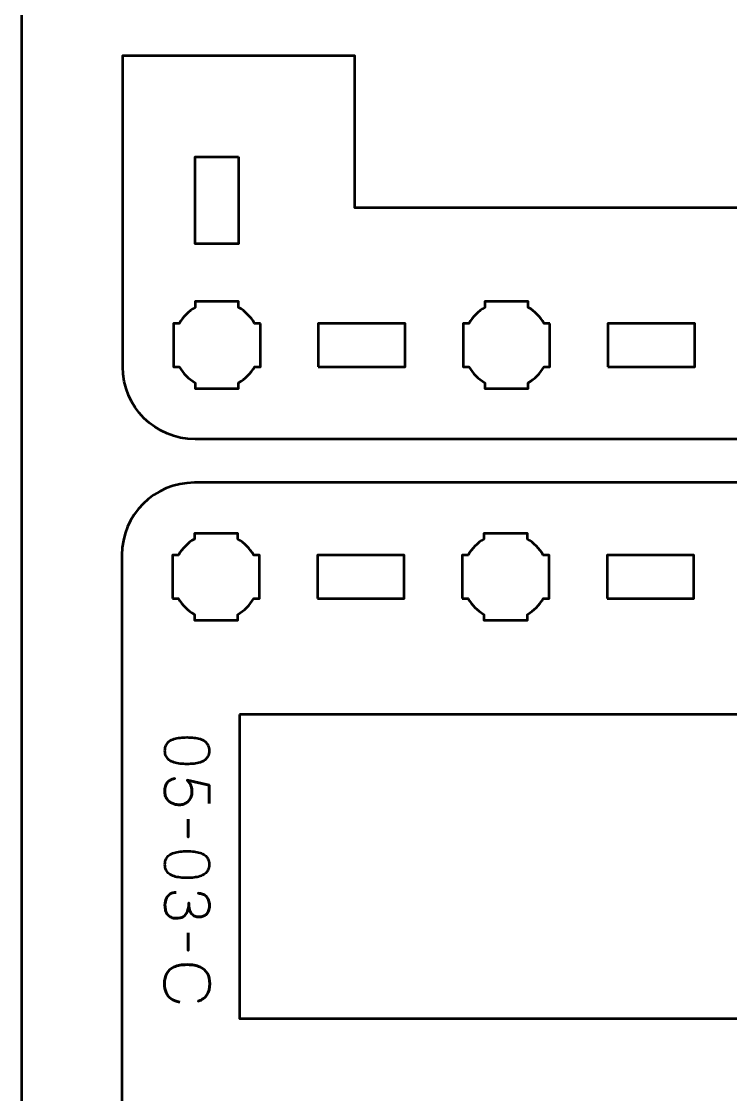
# Model space of a CAD drawing. Header units: centimetres. Extents: x -21 to 0, y -29.7 to 0.
# Drawn here: x -21 to -16.1, y -16.52 to -9.12 of the extents above; entities that cross this region are included whole.
import ezdxf

# ---------------------------------------------------------------- set-up
doc = ezdxf.new("R2010")
doc.units = ezdxf.units.CM
doc.header["$MEASUREMENT"] = 0
doc.layers.add('Layer 1', color=7, linetype='Continuous')

msp = doc.modelspace()

# ---------------------------------------------------------------- linework, layer by layer
at = {"layer": 'Layer 1', "color": 1, "lineweight": 53}
msp.add_open_spline([(-21.00003, -29.19995), (-21.00003, -29.19995), (-21.00003, -5.29992), (-21.00003, -5.29992), (-21.00003, -5.29992), (-21.00003, -5.21709), (-20.93286, -5.14992), (-20.85003, -5.14992), (-20.85003, -5.14992), (-20.7672, -5.14992), (-20.70003, -5.08275), (-20.70003, -4.99992), (-20.70003, -4.99992), (-20.70003, -4.91709), (-20.7672, -4.84992), (-20.85003, -4.84992), (-20.85003, -4.84992), (-20.93286, -4.84992), (-21.00003, -4.78275), (-21.00003, -4.69992), (-21.00003, -4.69992), (-21.00003, -4.61709), (-20.93286, -4.54992), (-20.85003, -4.54992), (-20.85003, -4.54992), (-20.7672, -4.54992), (-20.70003, -4.48275), (-20.70003, -4.39992), (-20.70003, -4.39992), (-20.70003, -4.31709), (-20.7672, -4.24992), (-20.85003, -4.24992), (-20.85003, -4.24992), (-20.93286, -4.24992), (-21.00003, -4.18275), (-21.00003, -4.09992), (-21.00003, -4.09992), (-21.00003, -4.01709), (-20.93286, -3.94992), (-20.85003, -3.94992), (-20.85003, -3.94992), (-20.7672, -3.94992), (-20.70003, -3.88275), (-20.70003, -3.79992), (-20.70003, -3.79992), (-20.70003, -3.71709), (-20.7672, -3.64992), (-20.85003, -3.64992), (-20.85003, -3.64992), (-20.93286, -3.64992), (-21.00003, -3.58275), (-21.00003, -3.49992), (-21.00003, -3.49992), (-21.00003, -3.41709), (-20.93286, -3.34992), (-20.85003, -3.34992), (-20.85003, -3.34992), (-20.7672, -3.34992), (-20.70003, -3.28275), (-20.70003, -3.19992), (-20.70003, -3.19992), (-20.70003, -3.11709), (-20.7672, -3.04992), (-20.85003, -3.04992), (-20.85003, -3.04992), (-20.93286, -3.04992), (-21.00003, -2.98275), (-21.00003, -2.89992), (-21.00003, -2.89992), (-21.00003, -2.81709), (-20.93286, -2.74992), (-20.85003, -2.74992), (-20.85003, -2.74992), (-20.7672, -2.74992), (-20.70003, -2.68275), (-20.70003, -2.59992), (-20.70003, -2.59992), (-20.70003, -2.51709), (-20.7672, -2.44992), (-20.85003, -2.44992), (-20.85003, -2.44992), (-20.93286, -2.44992), (-21.00003, -2.38275), (-21.00003, -2.29992), (-21.00003, -2.29992), (-21.00003, -2.21709), (-20.93286, -2.14992), (-20.85003, -2.14992), (-20.85003, -2.14992), (-20.7672, -2.14992), (-20.70003, -2.08275), (-20.70003, -1.99992), (-20.70003, -1.99992), (-20.70003, -1.91709), (-20.7672, -1.84992), (-20.85003, -1.84992), (-20.85003, -1.84992), (-20.93286, -1.84992), (-21.00003, -1.78275), (-21.00003, -1.69992), (-21.00003, -1.69992), (-21.00003, -1.61709), (-20.93286, -1.54992), (-20.85003, -1.54992), (-20.85003, -1.54992), (-20.7672, -1.54992), (-20.70003, -1.48275), (-20.70003, -1.39992), (-20.70003, -1.39992), (-20.70003, -1.31709), (-20.7672, -1.24992), (-20.85003, -1.24992), (-20.85003, -1.24992), (-20.93286, -1.24992), (-21.00003, -1.18275), (-21.00003, -1.09992), (-21.00003, -1.09992), (-21.00003, -1.09992), (-21.00003, -0.49992), (-21.00003, -0.49992), (-21.00003, -0.49992), (-21.00003, -0.22295), (-20.77694, 0.00004), (-20.49994, 0.00004), (-20.49994, 0.00004), (-20.49994, 0.00004), (-0.50008, 0.00004), (-0.50008, 0.00004), (-0.50008, 0.00004), (-0.22294, 0.00004), (0.00002, -0.22295), (0.00002, -0.49992), (0.00002, -0.49992), (0.00002, -0.49992), (0.00002, -29.19995), (0.00002, -29.19995), (0.00002, -29.19995), (0.00002, -29.47695), (-0.22294, -29.70004), (-0.50008, -29.70004), (-0.50008, -29.70004), (-0.50008, -29.70004), (-20.49994, -29.70004), (-20.49994, -29.70004), (-20.49994, -29.70004), (-20.77694, -29.70004), (-21.00003, -29.47695), (-21.00003, -29.19995)], degree=3, knots=[0, 0, 0, 0, 0.027027, 0.027027, 0.027027, 0.027027, 0.0540541, 0.0540541, 0.0540541, 0.0540541, 0.0810811, 0.0810811, 0.0810811, 0.0810811, 0.1081081, 0.1081081, 0.1081081, 0.1081081, 0.1351351, 0.1351351, 0.1351351, 0.1351351, 0.1621622, 0.1621622, 0.1621622, 0.1621622, 0.1891892, 0.1891892, 0.1891892, 0.1891892, 0.2162162, 0.2162162, 0.2162162, 0.2162162, 0.2432432, 0.2432432, 0.2432432, 0.2432432, 0.2702703, 0.2702703, 0.2702703, 0.2702703, 0.2972973, 0.2972973, 0.2972973, 0.2972973, 0.3243243, 0.3243243, 0.3243243, 0.3243243, 0.3513514, 0.3513514, 0.3513514, 0.3513514, 0.3783784, 0.3783784, 0.3783784, 0.3783784, 0.4054054, 0.4054054, 0.4054054, 0.4054054, 0.4324324, 0.4324324, 0.4324324, 0.4324324, 0.4594595, 0.4594595, 0.4594595, 0.4594595, 0.4864865, 0.4864865, 0.4864865, 0.4864865, 0.5135135, 0.5135135, 0.5135135, 0.5135135, 0.5405405, 0.5405405, 0.5405405, 0.5405405, 0.5675676, 0.5675676, 0.5675676, 0.5675676, 0.5945946, 0.5945946, 0.5945946, 0.5945946, 0.6216216, 0.6216216, 0.6216216, 0.6216216, 0.6486486, 0.6486486, 0.6486486, 0.6486486, 0.6756757, 0.6756757, 0.6756757, 0.6756757, 0.7027027, 0.7027027, 0.7027027, 0.7027027, 0.7297297, 0.7297297, 0.7297297, 0.7297297, 0.7567568, 0.7567568, 0.7567568, 0.7567568, 0.7837838, 0.7837838, 0.7837838, 0.7837838, 0.8108108, 0.8108108, 0.8108108, 0.8108108, 0.8378378, 0.8378378, 0.8378378, 0.8378378, 0.8648649, 0.8648649, 0.8648649, 0.8648649, 0.8918919, 0.8918919, 0.8918919, 0.8918919, 0.9189189, 0.9189189, 0.9189189, 0.9189189, 0.9459459, 0.9459459, 0.9459459, 0.9459459, 0.972973, 0.972973, 0.972973, 0.972973, 1, 1, 1, 1], dxfattribs=at)
at = {"layer": 'Layer 1', "color": 3, "lineweight": 53}
for points, knots in [([(-14.60002, -9.34989), (-14.60002, -9.34989), (-14.60002, -10.39997), (-14.60002, -10.39997), (-14.60002, -10.39997), (-14.60002, -10.39997), (-16.64997, -10.39997), (-16.64997, -10.39997), (-16.64997, -10.39997), (-16.64997, -10.39997), (-18.69992, -10.39996), (-18.69992, -10.39996), (-18.69992, -10.39996), (-18.69992, -10.39996), (-18.69992, -9.34989), (-18.69992, -9.34989), (-18.69992, -9.34989), (-19.46785, -9.34989), (-19.64736, -9.34989), (-20.29992, -9.34989), (-20.29992, -9.34989), (-20.29992, -9.34989), (-20.29992, -11.4999), (-20.29992, -11.4999), (-20.29992, -11.4999), (-20.29992, -11.7769), (-20.07682, -11.99999), (-19.79982, -11.99999), (-19.79982, -11.99999), (-19.79982, -11.99999), (-16.64997, -11.99999), (-16.64997, -11.99999), (-16.64997, -11.99999), (-16.64997, -11.99999), (-11.50012, -11.99999), (-11.50012, -11.99999), (-11.50012, -11.99999), (-11.22317, -11.99999), (-11.0001, -11.77711), (-11.00002, -11.50005), (-11.00002, -11.50005), (-11.00002, -11.50005), (-11.00002, -9.34989), (-11.00002, -9.34989), (-11.00002, -9.34989), (-11.00002, -9.34989), (-11.34998, -9.34989), (-11.34998, -9.34989), (-11.34998, -9.34989), (-11.34998, -9.34989), (-11.34998, -9.50004), (-11.34998, -9.50004), (-11.34998, -9.50004), (-11.34998, -9.50004), (-11.39017, -9.50004), (-11.39017, -9.50004), (-11.39017, -9.50004), (-11.41651, -9.54554), (-11.45447, -9.58348), (-11.49998, -9.60982), (-11.49998, -9.60982), (-11.49998, -9.60982), (-11.49998, -9.65003), (-11.49998, -9.65003), (-11.49998, -9.65003), (-11.49998, -9.65003), (-11.79998, -9.65003), (-11.79998, -9.65003), (-11.79998, -9.65003), (-11.79998, -9.65003), (-11.79998, -9.6098), (-11.79998, -9.6098), (-11.79998, -9.6098), (-11.84548, -9.58346), (-11.88344, -9.54553), (-11.90978, -9.50004), (-11.90978, -9.50004), (-11.90978, -9.50004), (-11.94997, -9.50004), (-11.94997, -9.50004), (-11.94997, -9.50004), (-11.94997, -9.50004), (-11.94997, -9.35152), (-11.94997, -9.35152), (-11.94997, -9.35152), (-11.94997, -9.35152), (-11.94999, -9.34997), (-11.94999, -9.34997), (-11.94999, -9.34997), (-11.94999, -9.34997), (-11.94999, -9.34989), (-11.94999, -9.34989), (-11.94999, -9.34989), (-11.94999, -9.34989), (-12.35007, -9.34989), (-12.35007, -9.34989), (-12.35007, -9.34989), (-12.35007, -9.34989), (-12.35007, -9.50005), (-12.35007, -9.50005), (-12.35007, -9.50005), (-12.35007, -9.50005), (-12.95006, -9.50005), (-12.95006, -9.50005), (-12.95006, -9.50005), (-12.95006, -9.50005), (-12.95006, -9.34989), (-12.95006, -9.34989), (-12.95006, -9.34989), (-13.62413, -9.34989), (-13.7806, -9.34989), (-14.60002, -9.34989)], [0, 0, 0, 0, 0.0357143, 0.0357143, 0.0357143, 0.0357143, 0.0714286, 0.0714286, 0.0714286, 0.0714286, 0.1071429, 0.1071429, 0.1071429, 0.1071429, 0.1428571, 0.1428571, 0.1428571, 0.1428571, 0.1785714, 0.1785714, 0.1785714, 0.1785714, 0.2142857, 0.2142857, 0.2142857, 0.2142857, 0.25, 0.25, 0.25, 0.25, 0.2857143, 0.2857143, 0.2857143, 0.2857143, 0.3214286, 0.3214286, 0.3214286, 0.3214286, 0.3571429, 0.3571429, 0.3571429, 0.3571429, 0.3928571, 0.3928571, 0.3928571, 0.3928571, 0.4285714, 0.4285714, 0.4285714, 0.4285714, 0.4642857, 0.4642857, 0.4642857, 0.4642857, 0.5, 0.5, 0.5, 0.5, 0.5357143, 0.5357143, 0.5357143, 0.5357143, 0.5714286, 0.5714286, 0.5714286, 0.5714286, 0.6071429, 0.6071429, 0.6071429, 0.6071429, 0.6428571, 0.6428571, 0.6428571, 0.6428571, 0.6785714, 0.6785714, 0.6785714, 0.6785714, 0.7142857, 0.7142857, 0.7142857, 0.7142857, 0.75, 0.75, 0.75, 0.75, 0.7857143, 0.7857143, 0.7857143, 0.7857143, 0.8214286, 0.8214286, 0.8214286, 0.8214286, 0.8571429, 0.8571429, 0.8571429, 0.8571429, 0.8928571, 0.8928571, 0.8928571, 0.8928571, 0.9285714, 0.9285714, 0.9285714, 0.9285714, 0.9642857, 0.9642857, 0.9642857, 0.9642857, 1, 1, 1, 1]), ([(-11.00601, -17.09995), (-11.00609, -17.37701), (-11.22916, -17.59989), (-11.50611, -17.59989), (-11.50611, -17.59989), (-14.2727, -17.59989), (-17.03932, -17.59989), (-19.80591, -17.59989), (-19.80591, -17.59989), (-20.08291, -17.59989), (-20.30601, -17.3768), (-20.30601, -17.0998), (-20.30601, -17.0998), (-20.30601, -17.0998), (-20.30601, -12.79994), (-20.30601, -12.79994), (-20.30601, -12.79994), (-20.30601, -12.52281), (-20.08291, -12.29985), (-19.80591, -12.29985), (-19.80591, -12.29985), (-17.03932, -12.29985), (-14.2727, -12.29985), (-11.50611, -12.29985), (-11.50611, -12.29985), (-11.22911, -12.29985), (-11.00601, -12.52294), (-11.00601, -12.79994), (-11.00601, -12.79994), (-11.00601, -12.79994), (-11.00601, -17.09995), (-11.00601, -17.09995)], [0, 0, 0, 0, 0.125, 0.125, 0.125, 0.125, 0.25, 0.25, 0.25, 0.25, 0.375, 0.375, 0.375, 0.375, 0.5, 0.5, 0.5, 0.5, 0.625, 0.625, 0.625, 0.625, 0.75, 0.75, 0.75, 0.75, 0.875, 0.875, 0.875, 0.875, 1, 1, 1, 1])]:
    msp.add_open_spline(points, degree=3, knots=knots, dxfattribs=at)
at = {"layer": 'Layer 1', "lineweight": 53}
for points, knots in [([(-19.49999, -10.0499), (-19.49999, -10.0499), (-19.8, -10.0499), (-19.8, -10.0499), (-19.8, -10.0499), (-19.8, -10.0499), (-19.8, -10.64989), (-19.8, -10.64989), (-19.8, -10.64989), (-19.8, -10.64989), (-19.49999, -10.64989), (-19.49999, -10.64989), (-19.49999, -10.64989), (-19.49999, -10.64989), (-19.49999, -10.0499), (-19.49999, -10.0499)], [0, 0, 0, 0, 0.25, 0.25, 0.25, 0.25, 0.5, 0.5, 0.5, 0.5, 0.75, 0.75, 0.75, 0.75, 1, 1, 1, 1]), ([(-19.34997, -11.1999), (-19.34997, -11.1999), (-19.34997, -11.34842), (-19.34997, -11.34842), (-19.34997, -11.34842), (-19.34997, -11.34842), (-19.34995, -11.34997), (-19.34995, -11.34997), (-19.34995, -11.34997), (-19.34995, -11.34997), (-19.34997, -11.35152), (-19.34997, -11.35152), (-19.34997, -11.35152), (-19.34997, -11.35152), (-19.34997, -11.4999), (-19.34997, -11.4999), (-19.34997, -11.4999), (-19.34997, -11.4999), (-19.39006, -11.4999), (-19.39006, -11.4999), (-19.39006, -11.4999), (-19.41641, -11.54547), (-19.45441, -11.58345), (-19.49996, -11.60981), (-19.49996, -11.60981), (-19.49996, -11.60981), (-19.49996, -11.6499), (-19.49996, -11.6499), (-19.49996, -11.6499), (-19.49996, -11.6499), (-19.64401, -11.6499), (-19.64401, -11.6499), (-19.64401, -11.6499), (-19.64401, -11.6499), (-19.64995, -11.64996), (-19.64995, -11.64996), (-19.64995, -11.64996), (-19.64995, -11.64996), (-19.65589, -11.6499), (-19.65589, -11.6499), (-19.65589, -11.6499), (-19.65589, -11.6499), (-19.79996, -11.6499), (-19.79996, -11.6499), (-19.79996, -11.6499), (-19.79996, -11.6499), (-19.79996, -11.60983), (-19.79996, -11.60983), (-19.79996, -11.60983), (-19.84553, -11.58347), (-19.88352, -11.54548), (-19.90986, -11.4999), (-19.90986, -11.4999), (-19.90986, -11.4999), (-19.94996, -11.4999), (-19.94996, -11.4999), (-19.94996, -11.4999), (-19.94996, -11.4999), (-19.94996, -11.1999), (-19.94996, -11.1999), (-19.94996, -11.1999), (-19.94996, -11.1999), (-19.90977, -11.1999), (-19.90977, -11.1999), (-19.90977, -11.1999), (-19.88343, -11.1544), (-19.84547, -11.11646), (-19.79996, -11.09012), (-19.79996, -11.09012), (-19.79996, -11.09012), (-19.79996, -11.04991), (-19.79996, -11.04991), (-19.79996, -11.04991), (-19.79996, -11.04991), (-19.49996, -11.04991), (-19.49996, -11.04991), (-19.49996, -11.04991), (-19.49996, -11.04991), (-19.49996, -11.09014), (-19.49996, -11.09014), (-19.49996, -11.09014), (-19.45446, -11.11648), (-19.4165, -11.15441), (-19.39016, -11.1999), (-19.39016, -11.1999), (-19.39016, -11.1999), (-19.34997, -11.1999), (-19.34997, -11.1999)], [0, 0, 0, 0, 0.0454545, 0.0454545, 0.0454545, 0.0454545, 0.0909091, 0.0909091, 0.0909091, 0.0909091, 0.1363636, 0.1363636, 0.1363636, 0.1363636, 0.1818182, 0.1818182, 0.1818182, 0.1818182, 0.2272727, 0.2272727, 0.2272727, 0.2272727, 0.2727273, 0.2727273, 0.2727273, 0.2727273, 0.3181818, 0.3181818, 0.3181818, 0.3181818, 0.3636364, 0.3636364, 0.3636364, 0.3636364, 0.4090909, 0.4090909, 0.4090909, 0.4090909, 0.4545455, 0.4545455, 0.4545455, 0.4545455, 0.5, 0.5, 0.5, 0.5, 0.5454545, 0.5454545, 0.5454545, 0.5454545, 0.5909091, 0.5909091, 0.5909091, 0.5909091, 0.6363636, 0.6363636, 0.6363636, 0.6363636, 0.6818182, 0.6818182, 0.6818182, 0.6818182, 0.7272727, 0.7272727, 0.7272727, 0.7272727, 0.7727273, 0.7727273, 0.7727273, 0.7727273, 0.8181818, 0.8181818, 0.8181818, 0.8181818, 0.8636364, 0.8636364, 0.8636364, 0.8636364, 0.9090909, 0.9090909, 0.9090909, 0.9090909, 0.9545455, 0.9545455, 0.9545455, 0.9545455, 1, 1, 1, 1]), ([(-17.34997, -11.1999), (-17.34997, -11.1999), (-17.34997, -11.34842), (-17.34997, -11.34842), (-17.34997, -11.34842), (-17.34997, -11.34842), (-17.34995, -11.34997), (-17.34995, -11.34997), (-17.34995, -11.34997), (-17.34995, -11.34997), (-17.34997, -11.35152), (-17.34997, -11.35152), (-17.34997, -11.35152), (-17.34997, -11.35152), (-17.34997, -11.4999), (-17.34997, -11.4999), (-17.34997, -11.4999), (-17.34997, -11.4999), (-17.39006, -11.4999), (-17.39006, -11.4999), (-17.39006, -11.4999), (-17.41641, -11.54547), (-17.45441, -11.58345), (-17.49996, -11.60981), (-17.49996, -11.60981), (-17.49996, -11.60981), (-17.49996, -11.6499), (-17.49996, -11.6499), (-17.49996, -11.6499), (-17.49996, -11.6499), (-17.64401, -11.6499), (-17.64401, -11.6499), (-17.64401, -11.6499), (-17.64401, -11.6499), (-17.64995, -11.64996), (-17.64995, -11.64996), (-17.64995, -11.64996), (-17.64995, -11.64996), (-17.65589, -11.6499), (-17.65589, -11.6499), (-17.65589, -11.6499), (-17.65589, -11.6499), (-17.79996, -11.6499), (-17.79996, -11.6499), (-17.79996, -11.6499), (-17.79996, -11.6499), (-17.79996, -11.60983), (-17.79996, -11.60983), (-17.79996, -11.60983), (-17.84553, -11.58347), (-17.88352, -11.54548), (-17.90986, -11.4999), (-17.90986, -11.4999), (-17.90986, -11.4999), (-17.94996, -11.4999), (-17.94996, -11.4999), (-17.94996, -11.4999), (-17.94996, -11.4999), (-17.94996, -11.1999), (-17.94996, -11.1999), (-17.94996, -11.1999), (-17.94996, -11.1999), (-17.90977, -11.1999), (-17.90977, -11.1999), (-17.90977, -11.1999), (-17.88343, -11.1544), (-17.84547, -11.11646), (-17.79996, -11.09012), (-17.79996, -11.09012), (-17.79996, -11.09012), (-17.79996, -11.04991), (-17.79996, -11.04991), (-17.79996, -11.04991), (-17.79996, -11.04991), (-17.49996, -11.04991), (-17.49996, -11.04991), (-17.49996, -11.04991), (-17.49996, -11.04991), (-17.49996, -11.09014), (-17.49996, -11.09014), (-17.49996, -11.09014), (-17.45446, -11.11648), (-17.4165, -11.15441), (-17.39016, -11.1999), (-17.39016, -11.1999), (-17.39016, -11.1999), (-17.34997, -11.1999), (-17.34997, -11.1999)], [0, 0, 0, 0, 0.0454545, 0.0454545, 0.0454545, 0.0454545, 0.0909091, 0.0909091, 0.0909091, 0.0909091, 0.1363636, 0.1363636, 0.1363636, 0.1363636, 0.1818182, 0.1818182, 0.1818182, 0.1818182, 0.2272727, 0.2272727, 0.2272727, 0.2272727, 0.2727273, 0.2727273, 0.2727273, 0.2727273, 0.3181818, 0.3181818, 0.3181818, 0.3181818, 0.3636364, 0.3636364, 0.3636364, 0.3636364, 0.4090909, 0.4090909, 0.4090909, 0.4090909, 0.4545455, 0.4545455, 0.4545455, 0.4545455, 0.5, 0.5, 0.5, 0.5, 0.5454545, 0.5454545, 0.5454545, 0.5454545, 0.5909091, 0.5909091, 0.5909091, 0.5909091, 0.6363636, 0.6363636, 0.6363636, 0.6363636, 0.6818182, 0.6818182, 0.6818182, 0.6818182, 0.7272727, 0.7272727, 0.7272727, 0.7272727, 0.7727273, 0.7727273, 0.7727273, 0.7727273, 0.8181818, 0.8181818, 0.8181818, 0.8181818, 0.8636364, 0.8636364, 0.8636364, 0.8636364, 0.9090909, 0.9090909, 0.9090909, 0.9090909, 0.9545455, 0.9545455, 0.9545455, 0.9545455, 1, 1, 1, 1]), ([(-18.94987, -11.4999), (-18.94987, -11.4999), (-18.94987, -11.19989), (-18.94987, -11.19989), (-18.94987, -11.19989), (-18.94987, -11.19989), (-18.34988, -11.19989), (-18.34988, -11.19989), (-18.34988, -11.19989), (-18.34988, -11.19989), (-18.34988, -11.4999), (-18.34988, -11.4999), (-18.34988, -11.4999), (-18.34988, -11.4999), (-18.94987, -11.4999), (-18.94987, -11.4999)], [0, 0, 0, 0, 0.25, 0.25, 0.25, 0.25, 0.5, 0.5, 0.5, 0.5, 0.75, 0.75, 0.75, 0.75, 1, 1, 1, 1]), ([(-16.94987, -11.4999), (-16.94987, -11.4999), (-16.94987, -11.19989), (-16.94987, -11.19989), (-16.94987, -11.19989), (-16.94987, -11.19989), (-16.34988, -11.19989), (-16.34988, -11.19989), (-16.34988, -11.19989), (-16.34988, -11.19989), (-16.34988, -11.4999), (-16.34988, -11.4999), (-16.34988, -11.4999), (-16.34988, -11.4999), (-16.94987, -11.4999), (-16.94987, -11.4999)], [0, 0, 0, 0, 0.25, 0.25, 0.25, 0.25, 0.5, 0.5, 0.5, 0.5, 0.75, 0.75, 0.75, 0.75, 1, 1, 1, 1]), ([(-19.95596, -13.09994), (-19.95596, -13.09994), (-19.95596, -12.95142), (-19.95596, -12.95142), (-19.95596, -12.95142), (-19.95596, -12.95142), (-19.95598, -12.94987), (-19.95598, -12.94987), (-19.95598, -12.94987), (-19.95598, -12.94987), (-19.95596, -12.94832), (-19.95596, -12.94832), (-19.95596, -12.94832), (-19.95596, -12.94832), (-19.95596, -12.79994), (-19.95596, -12.79994), (-19.95596, -12.79994), (-19.95596, -12.79994), (-19.91587, -12.79994), (-19.91587, -12.79994), (-19.91587, -12.79994), (-19.88952, -12.75437), (-19.85152, -12.71639), (-19.80597, -12.69003), (-19.80597, -12.69003), (-19.80597, -12.69003), (-19.80597, -12.64994), (-19.80597, -12.64994), (-19.80597, -12.64994), (-19.80597, -12.64994), (-19.66192, -12.64994), (-19.66192, -12.64994), (-19.66192, -12.64994), (-19.66192, -12.64994), (-19.65598, -12.64988), (-19.65598, -12.64988), (-19.65598, -12.64988), (-19.65598, -12.64988), (-19.65004, -12.64994), (-19.65004, -12.64994), (-19.65004, -12.64994), (-19.65004, -12.64994), (-19.50597, -12.64994), (-19.50597, -12.64994), (-19.50597, -12.64994), (-19.50597, -12.64994), (-19.50597, -12.69001), (-19.50597, -12.69001), (-19.50597, -12.69001), (-19.4604, -12.71637), (-19.42241, -12.75436), (-19.39607, -12.79994), (-19.39607, -12.79994), (-19.39607, -12.79994), (-19.35597, -12.79994), (-19.35597, -12.79994), (-19.35597, -12.79994), (-19.35597, -12.79994), (-19.35597, -13.09994), (-19.35597, -13.09994), (-19.35597, -13.09994), (-19.35597, -13.09994), (-19.39616, -13.09994), (-19.39616, -13.09994), (-19.39616, -13.09994), (-19.4225, -13.14544), (-19.46046, -13.18338), (-19.50597, -13.20972), (-19.50597, -13.20972), (-19.50597, -13.20972), (-19.50597, -13.24993), (-19.50597, -13.24993), (-19.50597, -13.24993), (-19.50597, -13.24993), (-19.80597, -13.24993), (-19.80597, -13.24993), (-19.80597, -13.24993), (-19.80597, -13.24993), (-19.80597, -13.2097), (-19.80597, -13.2097), (-19.80597, -13.2097), (-19.85147, -13.18336), (-19.88943, -13.14543), (-19.91577, -13.09994), (-19.91577, -13.09994), (-19.91577, -13.09994), (-19.95596, -13.09994), (-19.95596, -13.09994)], [0, 0, 0, 0, 0.0454545, 0.0454545, 0.0454545, 0.0454545, 0.0909091, 0.0909091, 0.0909091, 0.0909091, 0.1363636, 0.1363636, 0.1363636, 0.1363636, 0.1818182, 0.1818182, 0.1818182, 0.1818182, 0.2272727, 0.2272727, 0.2272727, 0.2272727, 0.2727273, 0.2727273, 0.2727273, 0.2727273, 0.3181818, 0.3181818, 0.3181818, 0.3181818, 0.3636364, 0.3636364, 0.3636364, 0.3636364, 0.4090909, 0.4090909, 0.4090909, 0.4090909, 0.4545455, 0.4545455, 0.4545455, 0.4545455, 0.5, 0.5, 0.5, 0.5, 0.5454545, 0.5454545, 0.5454545, 0.5454545, 0.5909091, 0.5909091, 0.5909091, 0.5909091, 0.6363636, 0.6363636, 0.6363636, 0.6363636, 0.6818182, 0.6818182, 0.6818182, 0.6818182, 0.7272727, 0.7272727, 0.7272727, 0.7272727, 0.7727273, 0.7727273, 0.7727273, 0.7727273, 0.8181818, 0.8181818, 0.8181818, 0.8181818, 0.8636364, 0.8636364, 0.8636364, 0.8636364, 0.9090909, 0.9090909, 0.9090909, 0.9090909, 0.9545455, 0.9545455, 0.9545455, 0.9545455, 1, 1, 1, 1]), ([(-17.95596, -13.09994), (-17.95596, -13.09994), (-17.95596, -12.95142), (-17.95596, -12.95142), (-17.95596, -12.95142), (-17.95596, -12.95142), (-17.95598, -12.94987), (-17.95598, -12.94987), (-17.95598, -12.94987), (-17.95598, -12.94987), (-17.95596, -12.94832), (-17.95596, -12.94832), (-17.95596, -12.94832), (-17.95596, -12.94832), (-17.95596, -12.79994), (-17.95596, -12.79994), (-17.95596, -12.79994), (-17.95596, -12.79994), (-17.91587, -12.79994), (-17.91587, -12.79994), (-17.91587, -12.79994), (-17.88952, -12.75437), (-17.85152, -12.71639), (-17.80597, -12.69003), (-17.80597, -12.69003), (-17.80597, -12.69003), (-17.80597, -12.64994), (-17.80597, -12.64994), (-17.80597, -12.64994), (-17.80597, -12.64994), (-17.66192, -12.64994), (-17.66192, -12.64994), (-17.66192, -12.64994), (-17.66192, -12.64994), (-17.65598, -12.64988), (-17.65598, -12.64988), (-17.65598, -12.64988), (-17.65598, -12.64988), (-17.65004, -12.64994), (-17.65004, -12.64994), (-17.65004, -12.64994), (-17.65004, -12.64994), (-17.50597, -12.64994), (-17.50597, -12.64994), (-17.50597, -12.64994), (-17.50597, -12.64994), (-17.50597, -12.69001), (-17.50597, -12.69001), (-17.50597, -12.69001), (-17.4604, -12.71637), (-17.42241, -12.75436), (-17.39607, -12.79994), (-17.39607, -12.79994), (-17.39607, -12.79994), (-17.35597, -12.79994), (-17.35597, -12.79994), (-17.35597, -12.79994), (-17.35597, -12.79994), (-17.35597, -13.09994), (-17.35597, -13.09994), (-17.35597, -13.09994), (-17.35597, -13.09994), (-17.39616, -13.09994), (-17.39616, -13.09994), (-17.39616, -13.09994), (-17.4225, -13.14544), (-17.46046, -13.18338), (-17.50597, -13.20972), (-17.50597, -13.20972), (-17.50597, -13.20972), (-17.50597, -13.24993), (-17.50597, -13.24993), (-17.50597, -13.24993), (-17.50597, -13.24993), (-17.80597, -13.24993), (-17.80597, -13.24993), (-17.80597, -13.24993), (-17.80597, -13.24993), (-17.80597, -13.2097), (-17.80597, -13.2097), (-17.80597, -13.2097), (-17.85147, -13.18336), (-17.88943, -13.14543), (-17.91577, -13.09994), (-17.91577, -13.09994), (-17.91577, -13.09994), (-17.95596, -13.09994), (-17.95596, -13.09994)], [0, 0, 0, 0, 0.0454545, 0.0454545, 0.0454545, 0.0454545, 0.0909091, 0.0909091, 0.0909091, 0.0909091, 0.1363636, 0.1363636, 0.1363636, 0.1363636, 0.1818182, 0.1818182, 0.1818182, 0.1818182, 0.2272727, 0.2272727, 0.2272727, 0.2272727, 0.2727273, 0.2727273, 0.2727273, 0.2727273, 0.3181818, 0.3181818, 0.3181818, 0.3181818, 0.3636364, 0.3636364, 0.3636364, 0.3636364, 0.4090909, 0.4090909, 0.4090909, 0.4090909, 0.4545455, 0.4545455, 0.4545455, 0.4545455, 0.5, 0.5, 0.5, 0.5, 0.5454545, 0.5454545, 0.5454545, 0.5454545, 0.5909091, 0.5909091, 0.5909091, 0.5909091, 0.6363636, 0.6363636, 0.6363636, 0.6363636, 0.6818182, 0.6818182, 0.6818182, 0.6818182, 0.7272727, 0.7272727, 0.7272727, 0.7272727, 0.7727273, 0.7727273, 0.7727273, 0.7727273, 0.8181818, 0.8181818, 0.8181818, 0.8181818, 0.8636364, 0.8636364, 0.8636364, 0.8636364, 0.9090909, 0.9090909, 0.9090909, 0.9090909, 0.9545455, 0.9545455, 0.9545455, 0.9545455, 1, 1, 1, 1]), ([(-18.95596, -13.09994), (-18.95596, -13.09994), (-18.95596, -12.79994), (-18.95596, -12.79994), (-18.95596, -12.79994), (-18.95596, -12.79994), (-18.35597, -12.79994), (-18.35597, -12.79994), (-18.35597, -12.79994), (-18.35597, -12.79994), (-18.35597, -13.09994), (-18.35597, -13.09994), (-18.35597, -13.09994), (-18.35597, -13.09994), (-18.95596, -13.09994), (-18.95596, -13.09994)], [0, 0, 0, 0, 0.25, 0.25, 0.25, 0.25, 0.5, 0.5, 0.5, 0.5, 0.75, 0.75, 0.75, 0.75, 1, 1, 1, 1]), ([(-16.95596, -13.09994), (-16.95596, -13.09994), (-16.95596, -12.79994), (-16.95596, -12.79994), (-16.95596, -12.79994), (-16.95596, -12.79994), (-16.35597, -12.79994), (-16.35597, -12.79994), (-16.35597, -12.79994), (-16.35597, -12.79994), (-16.35597, -13.09994), (-16.35597, -13.09994), (-16.35597, -13.09994), (-16.35597, -13.09994), (-16.95596, -13.09994), (-16.95596, -13.09994)], [0, 0, 0, 0, 0.25, 0.25, 0.25, 0.25, 0.5, 0.5, 0.5, 0.5, 0.75, 0.75, 0.75, 0.75, 1, 1, 1, 1]), ([(-19.49356, -13.89987), (-19.49356, -13.89987), (-13.80607, -13.89988), (-13.80607, -13.89988), (-13.80607, -13.89988), (-13.80607, -13.89988), (-13.80607, -15.99987), (-13.80607, -15.99987), (-13.80607, -15.99987), (-13.80607, -15.99987), (-19.49356, -15.99986), (-19.49356, -15.99986), (-19.49356, -15.99986), (-19.49356, -14.83731), (-19.49356, -15.06245), (-19.49356, -13.89987)], [0, 0, 0, 0, 0.25, 0.25, 0.25, 0.25, 0.5, 0.5, 0.5, 0.5, 0.75, 0.75, 0.75, 0.75, 1, 1, 1, 1])]:
    msp.add_open_spline(points, degree=3, knots=knots, dxfattribs=at)
at = {"layer": 'Layer 1', "color": 5, "lineweight": 53}
for points, knots in [([(-20.00879, -14.15067), (-20.00872, -14.16548), (-20.00611, -14.17825), (-20.00103, -14.18891), (-20.00103, -14.18891), (-19.99595, -14.19949), (-19.98868, -14.20831), (-19.97944, -14.21536), (-19.97944, -14.21536), (-19.97013, -14.22235), (-19.95912, -14.22785), (-19.94642, -14.23194), (-19.94642, -14.23194), (-19.93372, -14.23597), (-19.91982, -14.23886), (-19.90458, -14.24048), (-19.90458, -14.24048), (-19.88934, -14.24218), (-19.87332, -14.24302), (-19.85639, -14.24295), (-19.85639, -14.24295), (-19.83953, -14.24302), (-19.82351, -14.24218), (-19.80834, -14.24048), (-19.80834, -14.24048), (-19.79317, -14.23886), (-19.7792, -14.23597), (-19.7665, -14.23194), (-19.7665, -14.23194), (-19.75387, -14.22785), (-19.74287, -14.22235), (-19.73348, -14.21536), (-19.73348, -14.21536), (-19.72417, -14.20831), (-19.7169, -14.19949), (-19.71182, -14.18891), (-19.71182, -14.18891), (-19.70667, -14.17825), (-19.70406, -14.16548), (-19.70399, -14.15067), (-19.70399, -14.15067), (-19.70406, -14.13585), (-19.70667, -14.12308), (-19.71182, -14.11242), (-19.71182, -14.11242), (-19.7169, -14.10184), (-19.72417, -14.09302), (-19.73348, -14.08597), (-19.73348, -14.08597), (-19.74287, -14.07898), (-19.75387, -14.07348), (-19.7665, -14.06939), (-19.7665, -14.06939), (-19.7792, -14.06536), (-19.79317, -14.06247), (-19.80834, -14.06085), (-19.80834, -14.06085), (-19.82351, -14.05916), (-19.83953, -14.05831), (-19.85639, -14.05838), (-19.85639, -14.05838), (-19.87332, -14.05831), (-19.88934, -14.05916), (-19.90458, -14.06085), (-19.90458, -14.06085), (-19.91982, -14.06247), (-19.93372, -14.06536), (-19.94642, -14.06939), (-19.94642, -14.06939), (-19.95912, -14.07348), (-19.97013, -14.07898), (-19.97944, -14.08597), (-19.97944, -14.08597), (-19.98868, -14.09302), (-19.99595, -14.10184), (-20.00103, -14.11242), (-20.00103, -14.11242), (-20.00611, -14.12308), (-20.00872, -14.13585), (-20.00879, -14.15067)], [0, 0, 0, 0, 0.05, 0.05, 0.05, 0.05, 0.1, 0.1, 0.1, 0.1, 0.15, 0.15, 0.15, 0.15, 0.2, 0.2, 0.2, 0.2, 0.25, 0.25, 0.25, 0.25, 0.3, 0.3, 0.3, 0.3, 0.35, 0.35, 0.35, 0.35, 0.4, 0.4, 0.4, 0.4, 0.45, 0.45, 0.45, 0.45, 0.5, 0.5, 0.5, 0.5, 0.55, 0.55, 0.55, 0.55, 0.6, 0.6, 0.6, 0.6, 0.65, 0.65, 0.65, 0.65, 0.7, 0.7, 0.7, 0.7, 0.75, 0.75, 0.75, 0.75, 0.8, 0.8, 0.8, 0.8, 0.85, 0.85, 0.85, 0.85, 0.9, 0.9, 0.9, 0.9, 0.95, 0.95, 0.95, 0.95, 1, 1, 1, 1]), ([(-20.00879, -14.15067), (-20.00872, -14.16548), (-20.00611, -14.17825), (-20.00103, -14.18891), (-20.00103, -14.18891), (-19.99595, -14.19949), (-19.98868, -14.20831), (-19.97944, -14.21536), (-19.97944, -14.21536), (-19.97013, -14.22235), (-19.95912, -14.22785), (-19.94642, -14.23194), (-19.94642, -14.23194), (-19.93372, -14.23597), (-19.91982, -14.23886), (-19.90458, -14.24048), (-19.90458, -14.24048), (-19.88934, -14.24218), (-19.87332, -14.24302), (-19.85639, -14.24295), (-19.85639, -14.24295), (-19.83953, -14.24302), (-19.82351, -14.24218), (-19.80834, -14.24048), (-19.80834, -14.24048), (-19.79317, -14.23886), (-19.7792, -14.23597), (-19.7665, -14.23194), (-19.7665, -14.23194), (-19.75387, -14.22785), (-19.74287, -14.22235), (-19.73348, -14.21536), (-19.73348, -14.21536), (-19.72417, -14.20831), (-19.7169, -14.19949), (-19.71182, -14.18891), (-19.71182, -14.18891), (-19.70667, -14.17825), (-19.70406, -14.16548), (-19.70399, -14.15067), (-19.70399, -14.15067), (-19.70406, -14.13585), (-19.70667, -14.12308), (-19.71182, -14.11242), (-19.71182, -14.11242), (-19.7169, -14.10184), (-19.72417, -14.09302), (-19.73348, -14.08597), (-19.73348, -14.08597), (-19.74287, -14.07898), (-19.75387, -14.07348), (-19.7665, -14.06939), (-19.7665, -14.06939), (-19.7792, -14.06536), (-19.79317, -14.06247), (-19.80834, -14.06085), (-19.80834, -14.06085), (-19.82351, -14.05916), (-19.83953, -14.05831), (-19.85639, -14.05838), (-19.85639, -14.05838), (-19.87332, -14.05831), (-19.88934, -14.05916), (-19.90458, -14.06085), (-19.90458, -14.06085), (-19.91982, -14.06247), (-19.93372, -14.06536), (-19.94642, -14.06939), (-19.94642, -14.06939), (-19.95912, -14.07348), (-19.97013, -14.07898), (-19.97944, -14.08597), (-19.97944, -14.08597), (-19.98868, -14.09302), (-19.99595, -14.10184), (-20.00103, -14.11242), (-20.00103, -14.11242), (-20.00611, -14.12308), (-20.00872, -14.13585), (-20.00879, -14.15067)], [0, 0, 0, 0, 0.05, 0.05, 0.05, 0.05, 0.1, 0.1, 0.1, 0.1, 0.15, 0.15, 0.15, 0.15, 0.2, 0.2, 0.2, 0.2, 0.25, 0.25, 0.25, 0.25, 0.3, 0.3, 0.3, 0.3, 0.35, 0.35, 0.35, 0.35, 0.4, 0.4, 0.4, 0.4, 0.45, 0.45, 0.45, 0.45, 0.5, 0.5, 0.5, 0.5, 0.55, 0.55, 0.55, 0.55, 0.6, 0.6, 0.6, 0.6, 0.65, 0.65, 0.65, 0.65, 0.7, 0.7, 0.7, 0.7, 0.75, 0.75, 0.75, 0.75, 0.8, 0.8, 0.8, 0.8, 0.85, 0.85, 0.85, 0.85, 0.9, 0.9, 0.9, 0.9, 0.95, 0.95, 0.95, 0.95, 1, 1, 1, 1]), ([(-19.70357, -14.51473), (-19.70357, -14.51473), (-19.70357, -14.38773), (-19.70357, -14.38773), (-19.70357, -14.38773), (-19.70357, -14.38773), (-19.85512, -14.35386), (-19.85512, -14.35386), (-19.85512, -14.35386), (-19.85004, -14.35979), (-19.84546, -14.36543), (-19.84143, -14.37087), (-19.84143, -14.37087), (-19.83741, -14.37623), (-19.83403, -14.38187), (-19.8312, -14.3878), (-19.8312, -14.3878), (-19.82838, -14.3938), (-19.82626, -14.40057), (-19.82478, -14.40812), (-19.82478, -14.40812), (-19.8233, -14.41574), (-19.82252, -14.42477), (-19.82252, -14.43514), (-19.82252, -14.43514), (-19.82252, -14.44361), (-19.82365, -14.45208), (-19.82598, -14.46054), (-19.82598, -14.46054), (-19.82824, -14.46901), (-19.8317, -14.47705), (-19.83628, -14.48467), (-19.83628, -14.48467), (-19.84094, -14.49236), (-19.84673, -14.49914), (-19.85371, -14.50506), (-19.85371, -14.50506), (-19.8607, -14.51106), (-19.86888, -14.51579), (-19.87826, -14.51917), (-19.87826, -14.51917), (-19.88765, -14.52263), (-19.8983, -14.52439), (-19.91015, -14.52446), (-19.91015, -14.52446), (-19.91453, -14.52454), (-19.92003, -14.52404), (-19.92652, -14.52305), (-19.92652, -14.52305), (-19.93301, -14.52214), (-19.94007, -14.52044), (-19.94755, -14.51804), (-19.94755, -14.51804), (-19.95503, -14.51565), (-19.96244, -14.51226), (-19.96977, -14.50796), (-19.96977, -14.50796), (-19.97711, -14.50365), (-19.98381, -14.49815), (-19.98988, -14.49152), (-19.98988, -14.49152), (-19.99595, -14.48488), (-20.00082, -14.47684), (-20.00449, -14.46746), (-20.00449, -14.46746), (-20.00808, -14.458), (-20.00999, -14.44692), (-20.01006, -14.4343), (-20.01006, -14.4343), (-20.00999, -14.4192), (-20.00837, -14.4065), (-20.00533, -14.3962), (-20.00533, -14.3962), (-20.00223, -14.38589), (-19.99821, -14.3775), (-19.99313, -14.37101), (-19.99313, -14.37101), (-19.98805, -14.36445), (-19.98247, -14.35937), (-19.97641, -14.3557), (-19.97641, -14.3557), (-19.97034, -14.35203), (-19.96427, -14.34928), (-19.9582, -14.34744), (-19.9582, -14.34744), (-19.95213, -14.34561), (-19.94656, -14.3442), (-19.94148, -14.34328), (-19.94148, -14.34328), (-19.94656, -14.3442), (-19.95213, -14.34561), (-19.9582, -14.34744), (-19.9582, -14.34744), (-19.96427, -14.34928), (-19.97034, -14.35203), (-19.97641, -14.3557), (-19.97641, -14.3557), (-19.98247, -14.35937), (-19.98805, -14.36445), (-19.99313, -14.37101), (-19.99313, -14.37101), (-19.99821, -14.3775), (-20.00223, -14.38589), (-20.00533, -14.3962), (-20.00533, -14.3962), (-20.00837, -14.4065), (-20.00999, -14.4192), (-20.01006, -14.4343), (-20.01006, -14.4343), (-20.00999, -14.44692), (-20.00808, -14.458), (-20.00449, -14.46746), (-20.00449, -14.46746), (-20.00082, -14.47684), (-19.99595, -14.48488), (-19.98988, -14.49152), (-19.98988, -14.49152), (-19.98381, -14.49815), (-19.97711, -14.50365), (-19.96977, -14.50796), (-19.96977, -14.50796), (-19.96244, -14.51226), (-19.95503, -14.51565), (-19.94755, -14.51804), (-19.94755, -14.51804), (-19.94007, -14.52044), (-19.93301, -14.52214), (-19.92652, -14.52305), (-19.92652, -14.52305), (-19.92003, -14.52404), (-19.91453, -14.52454), (-19.91015, -14.52446), (-19.91015, -14.52446), (-19.8983, -14.52439), (-19.88765, -14.52263), (-19.87826, -14.51917), (-19.87826, -14.51917), (-19.86888, -14.51579), (-19.8607, -14.51106), (-19.85371, -14.50506), (-19.85371, -14.50506), (-19.84673, -14.49914), (-19.84094, -14.49236), (-19.83628, -14.48467), (-19.83628, -14.48467), (-19.8317, -14.47705), (-19.82824, -14.46901), (-19.82598, -14.46054), (-19.82598, -14.46054), (-19.82365, -14.45208), (-19.82252, -14.44361), (-19.82252, -14.43514), (-19.82252, -14.43514), (-19.82252, -14.42477), (-19.8233, -14.41574), (-19.82478, -14.40812), (-19.82478, -14.40812), (-19.82626, -14.40057), (-19.82838, -14.3938), (-19.8312, -14.3878), (-19.8312, -14.3878), (-19.83403, -14.38187), (-19.83741, -14.37623), (-19.84143, -14.37087), (-19.84143, -14.37087), (-19.84546, -14.36543), (-19.85004, -14.35979), (-19.85512, -14.35386), (-19.85512, -14.35386), (-19.85512, -14.35386), (-19.70357, -14.38773), (-19.70357, -14.38773), (-19.70357, -14.38773), (-19.70357, -14.38773), (-19.70357, -14.51473), (-19.70357, -14.51473)], [0, 0, 0, 0, 0.0227273, 0.0227273, 0.0227273, 0.0227273, 0.0454545, 0.0454545, 0.0454545, 0.0454545, 0.0681818, 0.0681818, 0.0681818, 0.0681818, 0.0909091, 0.0909091, 0.0909091, 0.0909091, 0.1136364, 0.1136364, 0.1136364, 0.1136364, 0.1363636, 0.1363636, 0.1363636, 0.1363636, 0.1590909, 0.1590909, 0.1590909, 0.1590909, 0.1818182, 0.1818182, 0.1818182, 0.1818182, 0.2045455, 0.2045455, 0.2045455, 0.2045455, 0.2272727, 0.2272727, 0.2272727, 0.2272727, 0.25, 0.25, 0.25, 0.25, 0.2727273, 0.2727273, 0.2727273, 0.2727273, 0.2954545, 0.2954545, 0.2954545, 0.2954545, 0.3181818, 0.3181818, 0.3181818, 0.3181818, 0.3409091, 0.3409091, 0.3409091, 0.3409091, 0.3636364, 0.3636364, 0.3636364, 0.3636364, 0.3863636, 0.3863636, 0.3863636, 0.3863636, 0.4090909, 0.4090909, 0.4090909, 0.4090909, 0.4318182, 0.4318182, 0.4318182, 0.4318182, 0.4545455, 0.4545455, 0.4545455, 0.4545455, 0.4772727, 0.4772727, 0.4772727, 0.4772727, 0.5, 0.5, 0.5, 0.5, 0.5227273, 0.5227273, 0.5227273, 0.5227273, 0.5454545, 0.5454545, 0.5454545, 0.5454545, 0.5681818, 0.5681818, 0.5681818, 0.5681818, 0.5909091, 0.5909091, 0.5909091, 0.5909091, 0.6136364, 0.6136364, 0.6136364, 0.6136364, 0.6363636, 0.6363636, 0.6363636, 0.6363636, 0.6590909, 0.6590909, 0.6590909, 0.6590909, 0.6818182, 0.6818182, 0.6818182, 0.6818182, 0.7045455, 0.7045455, 0.7045455, 0.7045455, 0.7272727, 0.7272727, 0.7272727, 0.7272727, 0.75, 0.75, 0.75, 0.75, 0.7727273, 0.7727273, 0.7727273, 0.7727273, 0.7954545, 0.7954545, 0.7954545, 0.7954545, 0.8181818, 0.8181818, 0.8181818, 0.8181818, 0.8409091, 0.8409091, 0.8409091, 0.8409091, 0.8636364, 0.8636364, 0.8636364, 0.8636364, 0.8863636, 0.8863636, 0.8863636, 0.8863636, 0.9090909, 0.9090909, 0.9090909, 0.9090909, 0.9318182, 0.9318182, 0.9318182, 0.9318182, 0.9545455, 0.9545455, 0.9545455, 0.9545455, 0.9772727, 0.9772727, 0.9772727, 0.9772727, 1, 1, 1, 1]), ([(-19.84919, -14.62437), (-19.84919, -14.62437), (-19.84919, -14.74756), (-19.84919, -14.74756), (-19.84919, -14.74756), (-19.84919, -14.74756), (-19.84919, -14.62437), (-19.84919, -14.62437)], [0, 0, 0, 0, 0.5, 0.5, 0.5, 0.5, 1, 1, 1, 1]), ([(-20.00879, -14.93679), (-20.00872, -14.9516), (-20.00611, -14.96437), (-20.00103, -14.97503), (-20.00103, -14.97503), (-19.99595, -14.98561), (-19.98868, -14.99443), (-19.97944, -15.00148), (-19.97944, -15.00148), (-19.97013, -15.00847), (-19.95912, -15.01397), (-19.94642, -15.01806), (-19.94642, -15.01806), (-19.93372, -15.02209), (-19.91982, -15.02498), (-19.90458, -15.0266), (-19.90458, -15.0266), (-19.88934, -15.0283), (-19.87332, -15.02914), (-19.85639, -15.02907), (-19.85639, -15.02907), (-19.83953, -15.02914), (-19.82351, -15.0283), (-19.80834, -15.0266), (-19.80834, -15.0266), (-19.79317, -15.02498), (-19.7792, -15.02209), (-19.7665, -15.01806), (-19.7665, -15.01806), (-19.75387, -15.01397), (-19.74287, -15.00847), (-19.73348, -15.00148), (-19.73348, -15.00148), (-19.72417, -14.99443), (-19.7169, -14.98561), (-19.71182, -14.97503), (-19.71182, -14.97503), (-19.70667, -14.96437), (-19.70406, -14.9516), (-19.70399, -14.93679), (-19.70399, -14.93679), (-19.70406, -14.92197), (-19.70667, -14.9092), (-19.71182, -14.89854), (-19.71182, -14.89854), (-19.7169, -14.88796), (-19.72417, -14.87914), (-19.73348, -14.87209), (-19.73348, -14.87209), (-19.74287, -14.8651), (-19.75387, -14.8596), (-19.7665, -14.85551), (-19.7665, -14.85551), (-19.7792, -14.85148), (-19.79317, -14.84859), (-19.80834, -14.84697), (-19.80834, -14.84697), (-19.82351, -14.84528), (-19.83953, -14.84443), (-19.85639, -14.8445), (-19.85639, -14.8445), (-19.87332, -14.84443), (-19.88934, -14.84528), (-19.90458, -14.84697), (-19.90458, -14.84697), (-19.91982, -14.84859), (-19.93372, -14.85148), (-19.94642, -14.85551), (-19.94642, -14.85551), (-19.95912, -14.8596), (-19.97013, -14.8651), (-19.97944, -14.87209), (-19.97944, -14.87209), (-19.98868, -14.87914), (-19.99595, -14.88796), (-20.00103, -14.89854), (-20.00103, -14.89854), (-20.00611, -14.9092), (-20.00872, -14.92197), (-20.00879, -14.93679)], [0, 0, 0, 0, 0.05, 0.05, 0.05, 0.05, 0.1, 0.1, 0.1, 0.1, 0.15, 0.15, 0.15, 0.15, 0.2, 0.2, 0.2, 0.2, 0.25, 0.25, 0.25, 0.25, 0.3, 0.3, 0.3, 0.3, 0.35, 0.35, 0.35, 0.35, 0.4, 0.4, 0.4, 0.4, 0.45, 0.45, 0.45, 0.45, 0.5, 0.5, 0.5, 0.5, 0.55, 0.55, 0.55, 0.55, 0.6, 0.6, 0.6, 0.6, 0.65, 0.65, 0.65, 0.65, 0.7, 0.7, 0.7, 0.7, 0.75, 0.75, 0.75, 0.75, 0.8, 0.8, 0.8, 0.8, 0.85, 0.85, 0.85, 0.85, 0.9, 0.9, 0.9, 0.9, 0.95, 0.95, 0.95, 0.95, 1, 1, 1, 1]), ([(-20.00879, -14.93679), (-20.00872, -14.9516), (-20.00611, -14.96437), (-20.00103, -14.97503), (-20.00103, -14.97503), (-19.99595, -14.98561), (-19.98868, -14.99443), (-19.97944, -15.00148), (-19.97944, -15.00148), (-19.97013, -15.00847), (-19.95912, -15.01397), (-19.94642, -15.01806), (-19.94642, -15.01806), (-19.93372, -15.02209), (-19.91982, -15.02498), (-19.90458, -15.0266), (-19.90458, -15.0266), (-19.88934, -15.0283), (-19.87332, -15.02914), (-19.85639, -15.02907), (-19.85639, -15.02907), (-19.83953, -15.02914), (-19.82351, -15.0283), (-19.80834, -15.0266), (-19.80834, -15.0266), (-19.79317, -15.02498), (-19.7792, -15.02209), (-19.7665, -15.01806), (-19.7665, -15.01806), (-19.75387, -15.01397), (-19.74287, -15.00847), (-19.73348, -15.00148), (-19.73348, -15.00148), (-19.72417, -14.99443), (-19.7169, -14.98561), (-19.71182, -14.97503), (-19.71182, -14.97503), (-19.70667, -14.96437), (-19.70406, -14.9516), (-19.70399, -14.93679), (-19.70399, -14.93679), (-19.70406, -14.92197), (-19.70667, -14.9092), (-19.71182, -14.89854), (-19.71182, -14.89854), (-19.7169, -14.88796), (-19.72417, -14.87914), (-19.73348, -14.87209), (-19.73348, -14.87209), (-19.74287, -14.8651), (-19.75387, -14.8596), (-19.7665, -14.85551), (-19.7665, -14.85551), (-19.7792, -14.85148), (-19.79317, -14.84859), (-19.80834, -14.84697), (-19.80834, -14.84697), (-19.82351, -14.84528), (-19.83953, -14.84443), (-19.85639, -14.8445), (-19.85639, -14.8445), (-19.87332, -14.84443), (-19.88934, -14.84528), (-19.90458, -14.84697), (-19.90458, -14.84697), (-19.91982, -14.84859), (-19.93372, -14.85148), (-19.94642, -14.85551), (-19.94642, -14.85551), (-19.95912, -14.8596), (-19.97013, -14.8651), (-19.97944, -14.87209), (-19.97944, -14.87209), (-19.98868, -14.87914), (-19.99595, -14.88796), (-20.00103, -14.89854), (-20.00103, -14.89854), (-20.00611, -14.9092), (-20.00872, -14.92197), (-20.00879, -14.93679)], [0, 0, 0, 0, 0.05, 0.05, 0.05, 0.05, 0.1, 0.1, 0.1, 0.1, 0.15, 0.15, 0.15, 0.15, 0.2, 0.2, 0.2, 0.2, 0.25, 0.25, 0.25, 0.25, 0.3, 0.3, 0.3, 0.3, 0.35, 0.35, 0.35, 0.35, 0.4, 0.4, 0.4, 0.4, 0.45, 0.45, 0.45, 0.45, 0.5, 0.5, 0.5, 0.5, 0.55, 0.55, 0.55, 0.55, 0.6, 0.6, 0.6, 0.6, 0.65, 0.65, 0.65, 0.65, 0.7, 0.7, 0.7, 0.7, 0.75, 0.75, 0.75, 0.75, 0.8, 0.8, 0.8, 0.8, 0.85, 0.85, 0.85, 0.85, 0.9, 0.9, 0.9, 0.9, 0.95, 0.95, 0.95, 0.95, 1, 1, 1, 1]), ([(-19.93217, -15.1294), (-19.94741, -15.12947), (-19.96067, -15.133), (-19.97217, -15.13998), (-19.97217, -15.13998), (-19.9836, -15.14697), (-19.99256, -15.15692), (-19.99898, -15.1699), (-19.99898, -15.1699), (-20.0054, -15.18288), (-20.00865, -15.19847), (-20.00879, -15.21661), (-20.00879, -15.21661), (-20.00879, -15.23022), (-20.00738, -15.24257), (-20.00442, -15.25372), (-20.00442, -15.25372), (-20.00145, -15.26494), (-19.99687, -15.27453), (-19.99059, -15.28265), (-19.99059, -15.28265), (-19.98431, -15.29076), (-19.97619, -15.29697), (-19.96632, -15.30134), (-19.96632, -15.30134), (-19.95637, -15.30579), (-19.94444, -15.30797), (-19.93047, -15.30804), (-19.93047, -15.30804), (-19.91185, -15.30812), (-19.89611, -15.30431), (-19.88334, -15.29676), (-19.88334, -15.29676), (-19.87057, -15.28921), (-19.86098, -15.27749), (-19.85442, -15.26176), (-19.85442, -15.26176), (-19.84785, -15.24603), (-19.84454, -15.22585), (-19.84454, -15.20137), (-19.84454, -15.20137), (-19.84461, -15.21964), (-19.84292, -15.23495), (-19.83946, -15.24744), (-19.83946, -15.24744), (-19.836, -15.25986), (-19.83113, -15.2698), (-19.82478, -15.27728), (-19.82478, -15.27728), (-19.8185, -15.28476), (-19.81102, -15.29019), (-19.80242, -15.29344), (-19.80242, -15.29344), (-19.79388, -15.29676), (-19.7845, -15.29838), (-19.77427, -15.29831), (-19.77427, -15.29831), (-19.76403, -15.29838), (-19.75458, -15.29697), (-19.74583, -15.29415), (-19.74583, -15.29415), (-19.73708, -15.29139), (-19.72939, -15.28688), (-19.72283, -15.28074), (-19.72283, -15.28074), (-19.71627, -15.2746), (-19.71112, -15.26649), (-19.70745, -15.25654), (-19.70745, -15.25654), (-19.70378, -15.24652), (-19.70195, -15.23431), (-19.70188, -15.21999), (-19.70188, -15.21999), (-19.70195, -15.20574), (-19.70406, -15.19325), (-19.70816, -15.18267), (-19.70816, -15.18267), (-19.71225, -15.17201), (-19.71782, -15.16327), (-19.72495, -15.15621), (-19.72495, -15.15621), (-19.73207, -15.14923), (-19.74019, -15.144), (-19.74936, -15.14055), (-19.74936, -15.14055), (-19.75853, -15.13702), (-19.76827, -15.13533), (-19.7785, -15.13533), (-19.7785, -15.13533), (-19.76827, -15.13533), (-19.75853, -15.13702), (-19.74936, -15.14055), (-19.74936, -15.14055), (-19.74019, -15.144), (-19.73207, -15.14923), (-19.72495, -15.15621), (-19.72495, -15.15621), (-19.71782, -15.16327), (-19.71225, -15.17201), (-19.70816, -15.18267), (-19.70816, -15.18267), (-19.70406, -15.19325), (-19.70195, -15.20574), (-19.70188, -15.21999), (-19.70188, -15.21999), (-19.70195, -15.23431), (-19.70378, -15.24652), (-19.70745, -15.25654), (-19.70745, -15.25654), (-19.71112, -15.26649), (-19.71627, -15.2746), (-19.72283, -15.28074), (-19.72283, -15.28074), (-19.72939, -15.28688), (-19.73708, -15.29139), (-19.74583, -15.29415), (-19.74583, -15.29415), (-19.75458, -15.29697), (-19.76403, -15.29838), (-19.77427, -15.29831), (-19.77427, -15.29831), (-19.7845, -15.29838), (-19.79388, -15.29676), (-19.80242, -15.29344), (-19.80242, -15.29344), (-19.81102, -15.29019), (-19.8185, -15.28476), (-19.82478, -15.27728), (-19.82478, -15.27728), (-19.83113, -15.2698), (-19.836, -15.25986), (-19.83946, -15.24744), (-19.83946, -15.24744), (-19.84292, -15.23495), (-19.84461, -15.21964), (-19.84454, -15.20137), (-19.84454, -15.20137), (-19.84454, -15.22585), (-19.84785, -15.24603), (-19.85442, -15.26176), (-19.85442, -15.26176), (-19.86098, -15.27749), (-19.87057, -15.28921), (-19.88334, -15.29676), (-19.88334, -15.29676), (-19.89611, -15.30431), (-19.91185, -15.30812), (-19.93047, -15.30804), (-19.93047, -15.30804), (-19.94444, -15.30797), (-19.95637, -15.30579), (-19.96632, -15.30134), (-19.96632, -15.30134), (-19.97619, -15.29697), (-19.98431, -15.29076), (-19.99059, -15.28265), (-19.99059, -15.28265), (-19.99687, -15.27453), (-20.00145, -15.26494), (-20.00442, -15.25372), (-20.00442, -15.25372), (-20.00738, -15.24257), (-20.00879, -15.23022), (-20.00879, -15.21661), (-20.00879, -15.21661), (-20.00865, -15.19847), (-20.0054, -15.18288), (-19.99898, -15.1699), (-19.99898, -15.1699), (-19.99256, -15.15692), (-19.9836, -15.14697), (-19.97217, -15.13998), (-19.97217, -15.13998), (-19.96067, -15.133), (-19.94741, -15.12947), (-19.93217, -15.1294)], [0, 0, 0, 0, 0.0227273, 0.0227273, 0.0227273, 0.0227273, 0.0454545, 0.0454545, 0.0454545, 0.0454545, 0.0681818, 0.0681818, 0.0681818, 0.0681818, 0.0909091, 0.0909091, 0.0909091, 0.0909091, 0.1136364, 0.1136364, 0.1136364, 0.1136364, 0.1363636, 0.1363636, 0.1363636, 0.1363636, 0.1590909, 0.1590909, 0.1590909, 0.1590909, 0.1818182, 0.1818182, 0.1818182, 0.1818182, 0.2045455, 0.2045455, 0.2045455, 0.2045455, 0.2272727, 0.2272727, 0.2272727, 0.2272727, 0.25, 0.25, 0.25, 0.25, 0.2727273, 0.2727273, 0.2727273, 0.2727273, 0.2954545, 0.2954545, 0.2954545, 0.2954545, 0.3181818, 0.3181818, 0.3181818, 0.3181818, 0.3409091, 0.3409091, 0.3409091, 0.3409091, 0.3636364, 0.3636364, 0.3636364, 0.3636364, 0.3863636, 0.3863636, 0.3863636, 0.3863636, 0.4090909, 0.4090909, 0.4090909, 0.4090909, 0.4318182, 0.4318182, 0.4318182, 0.4318182, 0.4545455, 0.4545455, 0.4545455, 0.4545455, 0.4772727, 0.4772727, 0.4772727, 0.4772727, 0.5, 0.5, 0.5, 0.5, 0.5227273, 0.5227273, 0.5227273, 0.5227273, 0.5454545, 0.5454545, 0.5454545, 0.5454545, 0.5681818, 0.5681818, 0.5681818, 0.5681818, 0.5909091, 0.5909091, 0.5909091, 0.5909091, 0.6136364, 0.6136364, 0.6136364, 0.6136364, 0.6363636, 0.6363636, 0.6363636, 0.6363636, 0.6590909, 0.6590909, 0.6590909, 0.6590909, 0.6818182, 0.6818182, 0.6818182, 0.6818182, 0.7045455, 0.7045455, 0.7045455, 0.7045455, 0.7272727, 0.7272727, 0.7272727, 0.7272727, 0.75, 0.75, 0.75, 0.75, 0.7727273, 0.7727273, 0.7727273, 0.7727273, 0.7954545, 0.7954545, 0.7954545, 0.7954545, 0.8181818, 0.8181818, 0.8181818, 0.8181818, 0.8409091, 0.8409091, 0.8409091, 0.8409091, 0.8636364, 0.8636364, 0.8636364, 0.8636364, 0.8863636, 0.8863636, 0.8863636, 0.8863636, 0.9090909, 0.9090909, 0.9090909, 0.9090909, 0.9318182, 0.9318182, 0.9318182, 0.9318182, 0.9545455, 0.9545455, 0.9545455, 0.9545455, 0.9772727, 0.9772727, 0.9772727, 0.9772727, 1, 1, 1, 1]), ([(-19.84919, -15.40795), (-19.84919, -15.40795), (-19.84919, -15.53114), (-19.84919, -15.53114), (-19.84919, -15.53114), (-19.84919, -15.53114), (-19.84919, -15.40795), (-19.84919, -15.40795)], [0, 0, 0, 0, 0.5, 0.5, 0.5, 0.5, 1, 1, 1, 1]), ([(-19.90634, -15.88716), (-19.93054, -15.88264), (-19.95051, -15.87474), (-19.96617, -15.86366), (-19.96617, -15.86366), (-19.98177, -15.85252), (-19.99334, -15.83826), (-20.00089, -15.82091), (-20.00089, -15.82091), (-20.00844, -15.80362), (-20.01225, -15.7833), (-20.01218, -15.76016), (-20.01218, -15.76016), (-20.01225, -15.73201), (-20.00681, -15.70809), (-19.99574, -15.68847), (-19.99574, -15.68847), (-19.98473, -15.66886), (-19.96773, -15.6539), (-19.94466, -15.6436), (-19.94466, -15.6436), (-19.92158, -15.6333), (-19.89202, -15.62815), (-19.85597, -15.62808), (-19.85597, -15.62808), (-19.82006, -15.62815), (-19.79056, -15.6333), (-19.76749, -15.6436), (-19.76749, -15.6436), (-19.74442, -15.6539), (-19.72735, -15.66886), (-19.71627, -15.68847), (-19.71627, -15.68847), (-19.70519, -15.70809), (-19.69969, -15.73201), (-19.69976, -15.76016), (-19.69976, -15.76016), (-19.69969, -15.79029), (-19.70611, -15.81554), (-19.71902, -15.83579), (-19.71902, -15.83579), (-19.73193, -15.85611), (-19.7519, -15.871), (-19.77892, -15.88038), (-19.77892, -15.88038), (-19.7519, -15.871), (-19.73193, -15.85611), (-19.71902, -15.83579), (-19.71902, -15.83579), (-19.70611, -15.81554), (-19.69969, -15.79029), (-19.69976, -15.76016), (-19.69976, -15.76016), (-19.69969, -15.73201), (-19.70519, -15.70809), (-19.71627, -15.68847), (-19.71627, -15.68847), (-19.72735, -15.66886), (-19.74442, -15.6539), (-19.76749, -15.6436), (-19.76749, -15.6436), (-19.79056, -15.6333), (-19.82006, -15.62815), (-19.85597, -15.62808), (-19.85597, -15.62808), (-19.89202, -15.62815), (-19.92158, -15.6333), (-19.94466, -15.6436), (-19.94466, -15.6436), (-19.96773, -15.6539), (-19.98473, -15.66886), (-19.99574, -15.68847), (-19.99574, -15.68847), (-20.00681, -15.70809), (-20.01225, -15.73201), (-20.01218, -15.76016), (-20.01218, -15.76016), (-20.01225, -15.7833), (-20.00844, -15.80362), (-20.00089, -15.82091), (-20.00089, -15.82091), (-19.99334, -15.83826), (-19.98177, -15.85252), (-19.96617, -15.86366), (-19.96617, -15.86366), (-19.95051, -15.87474), (-19.93054, -15.88264), (-19.90634, -15.88716)], [0, 0, 0, 0, 0.0454545, 0.0454545, 0.0454545, 0.0454545, 0.0909091, 0.0909091, 0.0909091, 0.0909091, 0.1363636, 0.1363636, 0.1363636, 0.1363636, 0.1818182, 0.1818182, 0.1818182, 0.1818182, 0.2272727, 0.2272727, 0.2272727, 0.2272727, 0.2727273, 0.2727273, 0.2727273, 0.2727273, 0.3181818, 0.3181818, 0.3181818, 0.3181818, 0.3636364, 0.3636364, 0.3636364, 0.3636364, 0.4090909, 0.4090909, 0.4090909, 0.4090909, 0.4545455, 0.4545455, 0.4545455, 0.4545455, 0.5, 0.5, 0.5, 0.5, 0.5454545, 0.5454545, 0.5454545, 0.5454545, 0.5909091, 0.5909091, 0.5909091, 0.5909091, 0.6363636, 0.6363636, 0.6363636, 0.6363636, 0.6818182, 0.6818182, 0.6818182, 0.6818182, 0.7272727, 0.7272727, 0.7272727, 0.7272727, 0.7727273, 0.7727273, 0.7727273, 0.7727273, 0.8181818, 0.8181818, 0.8181818, 0.8181818, 0.8636364, 0.8636364, 0.8636364, 0.8636364, 0.9090909, 0.9090909, 0.9090909, 0.9090909, 0.9545455, 0.9545455, 0.9545455, 0.9545455, 1, 1, 1, 1])]:
    msp.add_open_spline(points, degree=3, knots=knots, dxfattribs=at)

doc.saveas('drawing.dxf')
